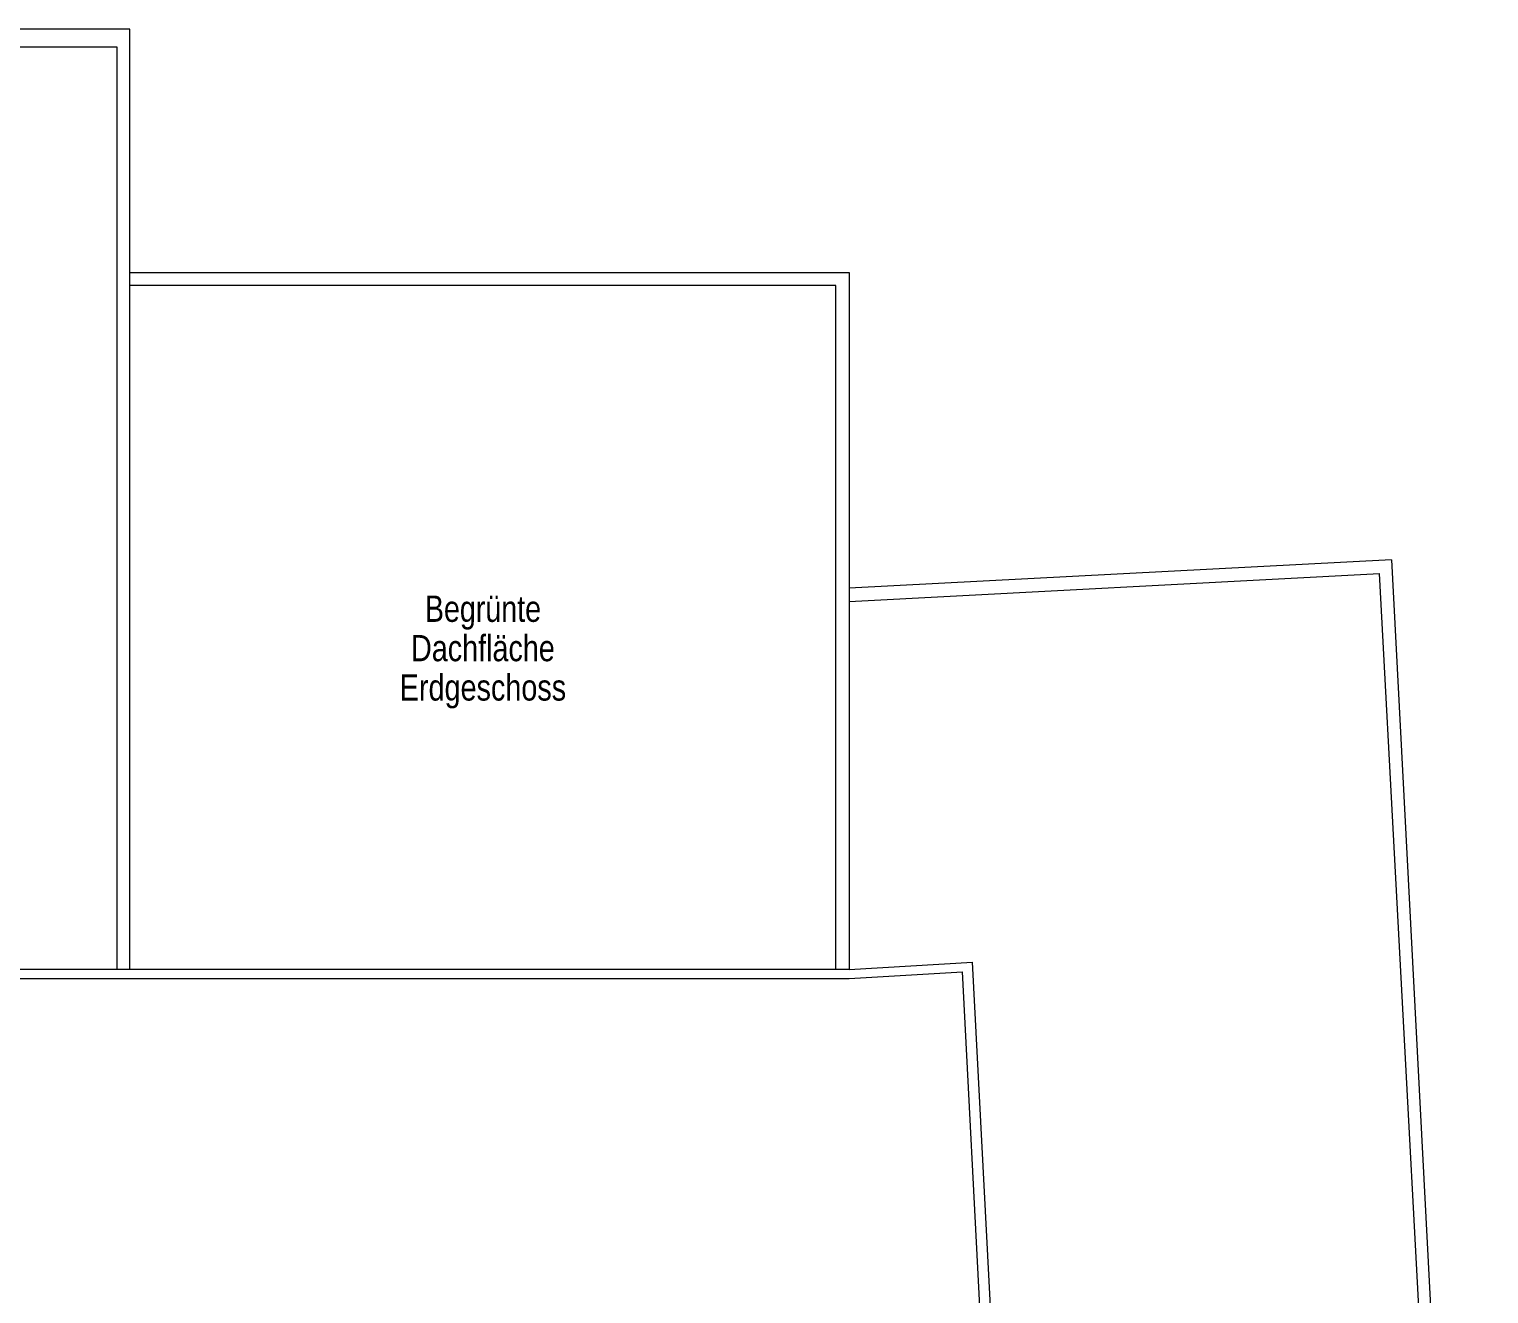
# Model space of a CAD drawing. Header units: inches. Extents: x 7445 to 114549, y 127015 to 195514.
# Drawn here: x 61061 to 94447, y 163293 to 192212 of the extents above; entities that cross this region are included whole.
import ezdxf

# ---------------------------------------------------------------- set-up
doc = ezdxf.new("R2010")
doc.units = ezdxf.units.IN
doc.header["$LTSCALE"] = 300
doc.header["$MEASUREMENT"] = 0
doc.linetypes.add('Volllinie', pattern=[0])
doc.layers.add('Grundebene', color=7, linetype='Continuous')
doc.styles.add('ARIAL_NARROW', font='ARIALN.TTF', dxfattribs={"height": 0.2})

msp = doc.modelspace()

# ---------------------------------------------------------------- linework, layer by layer
at = {"layer": 'Grundebene', "color": 18, "linetype": 'Volllinie', "lineweight": 13, "true_color": 0x000000}
for p, q in [((63364, 192212), (51805, 192212)), ((63364, 170707), (63364, 192212)), ((51795, 191812), (63064, 191812)), ((63064, 191812), (63064, 170707)), ((63364, 186652), (79814, 186652)), ((79814, 186652), (79814, 170707)), ((79514, 186352), (63364, 186352)), ((79514, 170707), (79514, 186352)), ((92222, 180080), (79814, 179427)), ((92222, 180080), (94447, 137593)), ((79814, 179127), (91947, 179766)), ((94211, 137593), (91947, 179766)), ((79814, 170707), (51805, 170707)), ((79814, 170707), (82637, 170877)), ((79814, 170502), (82410, 170653)), ((83820, 143578), (82410, 170653)), ((84063, 143552), (82637, 170877)), ((51805, 170502), (79814, 170502))]:
    msp.add_line(p, q, dxfattribs=at)

# ---------------------------------------------------------------- texts
at = {"layer": 'Grundebene', "color": 18, "lineweight": 18, "true_color": 0x000000, "style": 'ARIAL_NARROW'}
for s, width, p in [('Begrünte', 0.953329, (70110, 178659)), ('Dachfläche', 0.956105, (69795, 177759)), ('Erdgeschoss', 0.957732, (69537, 176859))]:
    msp.add_text(s, height=600, dxfattribs=dict(at, width=width)).set_placement(p)

doc.saveas('drawing.dxf')
